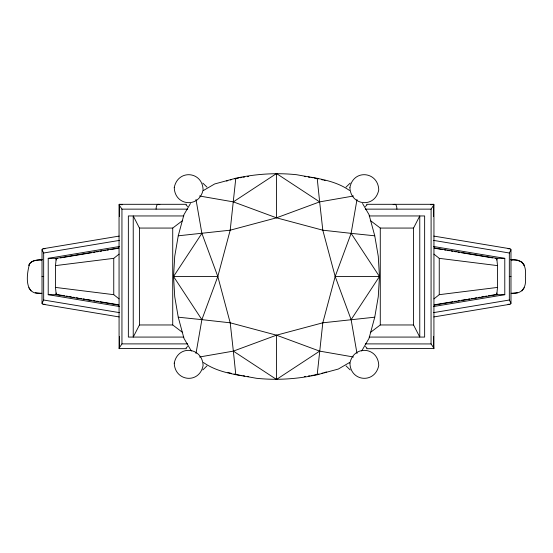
<?xml version="1.0" encoding="UTF-8"?>
<svg xmlns="http://www.w3.org/2000/svg" width="553" height="553" viewBox="0 0 553 553"><rect width="100%" height="100%" fill="white"/><g stroke="black" fill="none" stroke-linecap="round" stroke-linejoin="round"><path stroke-width="0.83" d="M44.938 248.719L42.671 248.802L42.021 249.707L42.021 303.314L42.671 304.219L44.938 304.302M186.492 348.715L119.082 348.528L119.047 204.665L119.496 204.292L122.144 204.804M430.856 204.804L433.504 204.292L433.953 204.665L433.918 348.528L366.508 348.715M508.062 304.302L510.329 304.219L510.979 303.314L510.979 249.707L510.329 248.802L508.062 248.719M42.021 303.314L43.666 300.023L43.666 252.998L42.021 249.707M510.986 303.286L509.334 300.023L509.334 252.998L510.986 249.742M191.345 351.024L183.955 338.332L178.246 317.194L174.734 296.74L173.545 276.5L174.734 256.26L178.246 235.806L183.955 214.668L190.474 203.469M362.519 203.469L369.045 214.668L374.747 235.806L378.266 256.26L379.455 276.5L378.266 296.74L374.747 317.194L369.045 338.332L361.655 351.024M433.953 204.776L431.105 209.082L431.057 343.89L433.953 348.245M118.867 305.104L56.206 294.68L55.5 287.415L55.5 265.613L56.206 258.341L118.867 247.924M434.133 305.104L496.794 294.68L497.5 287.415L497.5 265.613L496.794 258.341L434.133 247.924M119.047 348.245L121.943 343.89L121.943 209.138L119.047 204.776M195.99 353.512L201.88 319.648L217.813 276.5L230.193 230.193L235.799 178.246C255.811 173.925 276.369 172.571 296.74 174.734C314.712 178.163 334.143 179.67 349.531 190.474M203.469 362.526C218.857 373.33 238.281 374.837 256.26 378.266C276.631 380.429 297.189 379.075 317.194 374.754L322.807 322.807L335.18 276.5L351.12 233.352L357.003 199.488M511.076 293.228C522.647 294.459 526.677 287.083 525.35 276.514C526.677 265.924 522.661 258.569 511.076 259.792M40.424 259.792L42.118 259.758C37.459 260.048 30.643 260.055 28.832 265.322C30.65 260.145 37.293 259.958 41.924 259.792M29.641 263.574C26.468 274.558 23.689 296.062 41.924 293.228M524.216 287.705L521.97 290.926M139.453 324.964L133.232 337.074L133.232 215.953L139.453 228.064L139.453 324.964L172.723 324.964L182.697 332.533M413.547 228.064L419.768 215.953L419.768 337.074L413.547 324.964L413.547 228.064L380.277 228.064L370.303 220.495M353.512 357.003L319.648 351.12L276.5 335.18L230.193 322.807L201.88 319.648L173.545 276.5L201.88 233.352L195.99 199.488M357.003 353.512L351.12 319.648L379.455 276.5L351.12 233.352L322.807 230.193L276.5 217.82L233.352 201.88L199.488 195.997M431.057 209.138L365.326 209.138M346.026 187.135L350.194 183.091M186.057 348.003L187.598 346.503M365.402 206.518L366.943 205.018M206.974 365.886L202.806 369.929M55.5 265.613L113.752 258.341L119.068 254.131M433.932 298.89L439.248 294.68L497.5 287.415M139.453 228.064L172.723 228.064L182.697 220.495M370.303 332.533L380.277 324.964L413.547 324.964M233.352 201.88L276.5 173.545L319.648 201.88L353.512 195.997M199.488 357.003L233.352 351.12L276.5 379.455L319.648 351.12M203.469 190.474L214.668 183.955L235.799 178.246M349.531 362.526L338.332 369.045L317.194 374.754M178.246 235.806L230.193 230.193L276.5 217.82L319.648 201.88L317.194 178.246M235.799 374.754L233.352 351.12L276.5 335.18L322.807 322.807L374.747 317.194M226.592 181.066L227.822 180.672M326.408 371.962L323.947 372.729M230.297 179.939L231.534 179.601M321.466 373.42L322.703 373.081M234.693 178.833L236.027 178.536M393.155 204.672L394.794 204.306A4.846 1.949 -90 0 1 396.909 209.138M316.973 374.485L318.977 374.042M236.691 178.391L238.696 177.997M314.304 375.024L316.309 374.637M240.03 177.755L242.034 177.409M310.966 375.611L313.641 375.155M43.217 248.719L119.172 236.09M43.666 252.998L119.427 240.396M119.344 306.507L48.215 294.68L48.215 258.341L119.344 246.514M60.346 257.919L62.04 257.636M63.733 257.359L91.674 252.707M93.367 252.431L95.061 252.147M96.754 251.864L98.448 251.58M100.141 251.304L101.835 251.021M103.529 250.737L105.222 250.454M106.916 250.177L108.609 249.894M110.303 249.61L118.771 248.2M434.229 304.821L452.859 301.724M454.552 301.44L456.246 301.157M457.939 300.873L459.633 300.597M461.326 300.314L466.407 299.47M468.101 299.187L469.794 298.903M471.488 298.62L473.181 298.344M474.875 298.06L476.568 297.777M478.262 297.493L479.956 297.217M481.649 296.933L483.343 296.65M485.036 296.367L486.73 296.09M488.423 295.807L495.198 294.68L504.785 294.68L504.785 258.341L433.656 246.514M433.656 306.507L504.785 294.68M433.573 312.625L509.334 300.023M433.829 316.938L509.811 304.302M243.368 177.216L244.703 177.015M308.298 376.005L309.632 375.812M512.576 293.228L517.643 292.648M247.378 176.677L248.712 176.531M304.288 376.496L305.622 376.351M119.642 204.306L186.492 204.306M366.508 204.306L433.358 204.306M121.943 209.138L187.674 209.138M183.817 215.953L128.358 215.953L128.358 337.074L183.817 337.074M369.183 215.953L424.642 215.953L424.642 337.074L369.183 337.074M48.215 258.341L57.802 258.341M495.198 258.341L504.785 258.341M512.576 259.792L510.882 259.758L517.643 260.38M42.021 276.514L43.666 276.514M173.545 276.5L217.813 276.5L230.193 322.807L233.352 351.12M319.648 201.88L322.807 230.193L335.18 276.5L379.455 276.5M509.334 276.514L510.979 276.514M35.357 292.648L40.424 293.228M48.215 294.68L57.802 294.68L64.577 295.807M121.943 343.89L187.674 343.89M365.326 343.89L431.105 343.938M351.12 233.352L374.747 235.806M178.246 317.194L201.88 319.648M304.288 176.531L305.622 176.677M247.378 376.351L248.712 376.496M433.932 254.131L439.248 258.341L497.5 265.613M55.5 287.415L113.752 294.68L119.068 298.89M308.298 177.015L309.639 177.216M243.361 375.812L244.703 376.005M433.829 236.09L509.783 248.719M433.573 240.396L509.334 252.998M434.229 248.2L442.697 249.61M444.391 249.894L446.084 250.177M447.778 250.454L449.471 250.737M451.165 251.021L452.859 251.304M454.552 251.58L456.246 251.864M457.939 252.147L459.633 252.431M461.326 252.707L489.267 257.359M490.96 257.636L492.654 257.919M66.27 296.09L67.964 296.367M69.657 296.65L71.351 296.933M73.044 297.217L74.738 297.493M76.432 297.777L78.125 298.06M79.819 298.344L81.512 298.62M83.206 298.903L84.899 299.187M86.593 299.47L91.674 300.314M93.367 300.597L95.061 300.873M96.754 301.157L98.448 301.44M100.141 301.724L118.771 304.821M43.666 300.023L119.427 312.625M43.217 304.302L119.172 316.938M310.973 177.409L312.977 177.755M239.352 375.155L242.027 375.611M314.311 177.997L316.316 178.391M236.684 374.637L238.689 375.024M316.98 178.536L318.314 178.833M159.845 204.672L158.206 204.306A4.846 1.949 90 0 0 156.091 209.138M234.023 374.042L236.02 374.485M321.438 179.594L322.662 179.925M231.562 373.427L227.898 372.376M323.885 180.278L325.102 180.644M517.546 260.38L521.97 262.101L524.168 265.322L523.359 263.574M202.806 183.091L206.974 187.135M350.194 369.929L346.026 365.886M365.402 346.503L366.943 348.003M186.057 205.018L187.598 206.518M31.03 290.926L28.784 287.705M335.18 276.5L351.12 319.648M201.88 233.352L217.813 276.5M496.794 258.341L496.794 260.034M496.794 292.986L496.794 294.68M439.248 258.341L439.248 294.68M433.441 204.299L433.441 216.603M433.441 336.418L433.441 348.729M380.277 228.064L380.277 324.964M276.5 173.545L276.5 217.82M276.5 335.18L276.5 379.455M172.723 228.064L172.723 324.964M119.559 204.299L119.559 216.603M119.559 336.418L119.559 348.729M113.752 258.341L113.752 294.68M56.206 258.341L56.206 260.034M56.206 292.986L56.206 294.68M174.25 363.114C174.776 381.494 199.405 384.287 203.089 365.568C202.564 347.187 177.935 344.395 174.25 363.114M349.911 187.453C350.436 205.84 375.065 208.626 378.75 189.907C378.224 171.527 353.595 168.734 349.911 187.453M174.264 187.495C174.672 206.041 199.336 208.44 203.075 189.873C202.668 171.326 178.011 168.921 174.264 187.495M349.925 363.155C350.332 381.701 374.989 384.1 378.736 365.526C378.328 346.98 353.664 344.581 349.925 363.155"/></g></svg>
